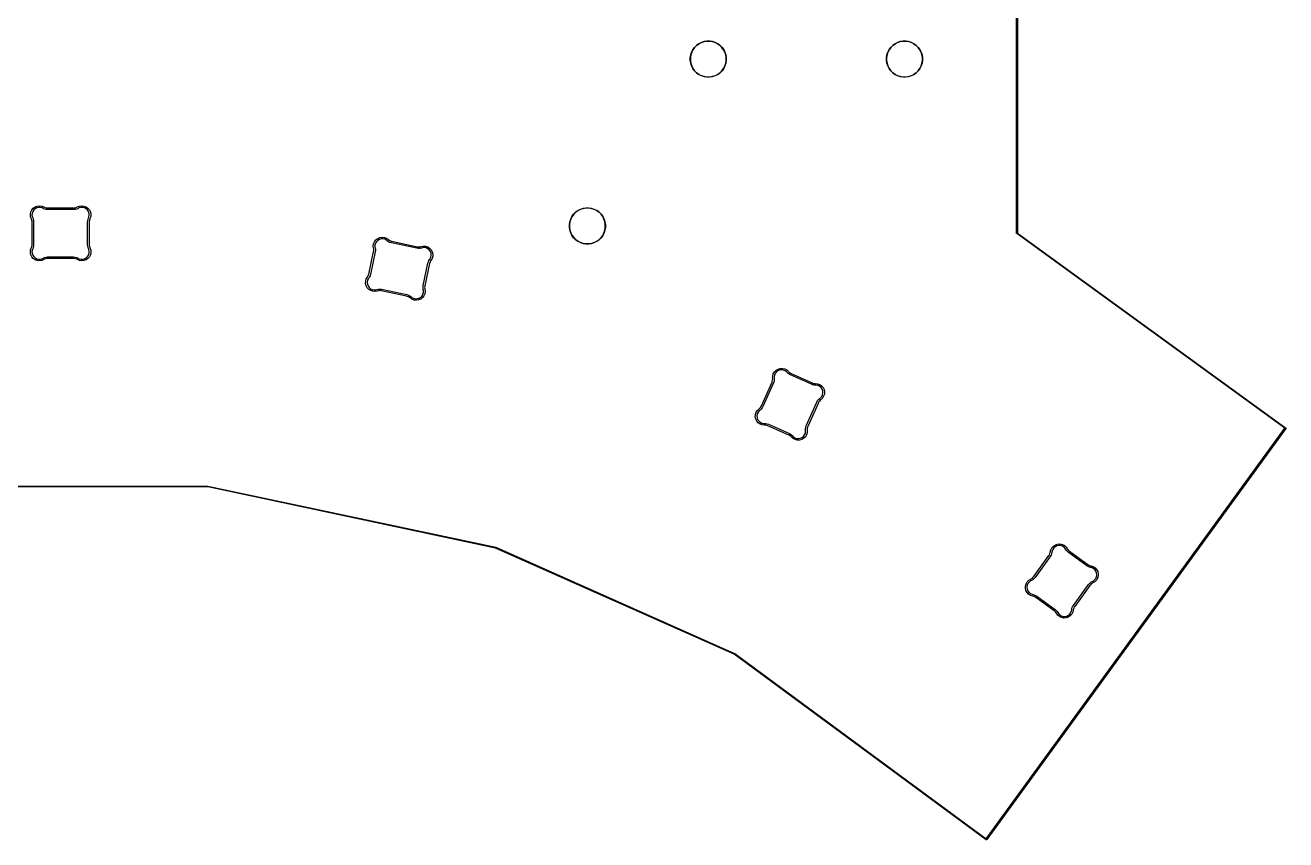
# Model space of a CAD drawing. Extents: x 42 to 191, y -120 to -23.
# Drawn here: x 114.2 to 191.3, y -119.8 to -69.9 of the extents above; entities that cross this region are included whole.
import ezdxf

# ---------------------------------------------------------------- set-up
doc = ezdxf.new("R2010")
doc.units = 0
doc.layers.add('BLACK', color=7, linetype='CONTINUOUS')

msp = doc.modelspace()

# ---------------------------------------------------------------- linework, layer by layer
at = {"layer": 'BLACK', "linetype": 'CONTINUOUS'}
for p, q in [((174.86, -82.665), (174.86, -35.175356)), ((174.91, -35.165), (174.91, -82.652262)), ((155.577135, -70.979113), (155.742043, -70.925531)), ((155.743587, -70.931962), (155.579666, -70.985224)), ((155.742043, -70.925531), (155.913303, -70.898406)), ((155.913822, -70.905), (155.743587, -70.931962)), ((155.913303, -70.898406), (156.086697, -70.898406)), ((156.086178, -70.905), (155.913822, -70.905)), ((156.256413, -70.931962), (156.086178, -70.905)), ((156.086697, -70.898406), (156.257957, -70.925531)), ((156.420334, -70.985224), (156.256413, -70.931962)), ((156.257957, -70.925531), (156.422865, -70.979113)), ((167.577135, -70.979113), (167.742043, -70.925531)), ((167.743587, -70.931962), (167.579666, -70.985224)), ((167.742043, -70.925531), (167.913303, -70.898406)), ((167.913822, -70.905), (167.743587, -70.931962)), ((167.913303, -70.898406), (168.086697, -70.898406)), ((168.086178, -70.905), (167.913822, -70.905)), ((168.256413, -70.931962), (168.086178, -70.905)), ((168.086697, -70.898406), (168.257957, -70.925531)), ((168.420334, -70.985224), (168.256413, -70.931962)), ((168.257957, -70.925531), (168.422865, -70.979113)), ((154.925531, -71.742043), (154.979113, -71.577135)), ((154.985224, -71.579666), (154.931962, -71.743587)), ((154.979113, -71.577135), (155.057833, -71.422639)), ((155.063472, -71.426095), (154.985224, -71.579666)), ((155.057833, -71.422639), (155.159751, -71.28236)), ((155.164781, -71.286655), (155.063472, -71.426095)), ((155.159751, -71.28236), (155.28236, -71.159751)), ((155.286655, -71.164781), (155.164781, -71.286655)), ((155.28236, -71.159751), (155.422639, -71.057833)), ((155.426095, -71.063472), (155.286655, -71.164781)), ((155.422639, -71.057833), (155.577135, -70.979113)), ((155.579666, -70.985224), (155.426095, -71.063472)), ((156.573905, -71.063472), (156.420334, -70.985224)), ((156.422865, -70.979113), (156.577361, -71.057833)), ((156.713345, -71.164781), (156.573905, -71.063472)), ((156.577361, -71.057833), (156.71764, -71.159751)), ((156.835219, -71.286655), (156.713345, -71.164781)), ((156.71764, -71.159751), (156.840249, -71.28236)), ((156.936528, -71.426095), (156.835219, -71.286655)), ((156.840249, -71.28236), (156.942167, -71.422639)), ((157.014776, -71.579666), (156.936528, -71.426095)), ((156.942167, -71.422639), (157.020887, -71.577135)), ((157.068038, -71.743587), (157.014776, -71.579666)), ((157.020887, -71.577135), (157.074469, -71.742043)), ((166.925531, -71.742043), (166.979113, -71.577135)), ((166.985224, -71.579666), (166.931962, -71.743587)), ((166.979113, -71.577135), (167.057833, -71.422639)), ((167.063472, -71.426095), (166.985224, -71.579666)), ((167.057833, -71.422639), (167.159751, -71.28236)), ((167.164781, -71.286655), (167.063472, -71.426095)), ((167.159751, -71.28236), (167.28236, -71.159751)), ((167.286655, -71.164781), (167.164781, -71.286655)), ((167.28236, -71.159751), (167.422639, -71.057833)), ((167.426095, -71.063472), (167.286655, -71.164781)), ((167.422639, -71.057833), (167.577135, -70.979113)), ((167.579666, -70.985224), (167.426095, -71.063472)), ((168.573905, -71.063472), (168.420334, -70.985224)), ((168.422865, -70.979113), (168.577361, -71.057833)), ((168.713345, -71.164781), (168.573905, -71.063472)), ((168.577361, -71.057833), (168.71764, -71.159751)), ((168.835219, -71.286655), (168.713345, -71.164781)), ((168.71764, -71.159751), (168.840249, -71.28236)), ((168.936528, -71.426095), (168.835219, -71.286655)), ((168.840249, -71.28236), (168.942167, -71.422639)), ((169.014776, -71.579666), (168.936528, -71.426095)), ((168.942167, -71.422639), (169.020887, -71.577135)), ((169.068038, -71.743587), (169.014776, -71.579666)), ((169.020887, -71.577135), (169.074469, -71.742043)), ((154.898406, -71.913303), (154.925531, -71.742043)), ((154.898406, -71.913822), (154.898406, -71.913303)), ((154.898406, -72.086697), (154.898406, -71.913822)), ((154.925531, -72.257957), (154.898406, -72.086697)), ((154.931962, -71.743587), (154.905, -71.913822)), ((154.905, -71.913822), (154.905, -72.086178)), ((154.905, -72.086178), (154.931962, -72.256413)), ((154.979113, -72.422865), (154.925531, -72.257957)), ((154.931962, -72.256413), (154.985224, -72.420334)), ((155.057833, -72.577361), (154.979113, -72.422865)), ((154.985224, -72.420334), (155.063472, -72.573905)), ((156.936528, -72.573905), (157.014776, -72.420334)), ((157.020887, -72.422865), (156.942167, -72.577361)), ((157.014776, -72.420334), (157.068038, -72.256413)), ((157.074469, -72.257957), (157.020887, -72.422865)), ((157.095, -71.913822), (157.068038, -71.743587)), ((157.068038, -72.256413), (157.095, -72.086178)), ((157.074469, -71.742043), (157.101594, -71.913303)), ((157.101594, -72.086697), (157.074469, -72.257957)), ((157.095, -72.086178), (157.095, -71.913822)), ((157.101594, -71.913303), (157.101594, -72.086697)), ((166.898406, -71.913303), (166.925531, -71.742043)), ((166.898406, -71.913822), (166.898406, -71.913303)), ((166.898406, -72.086697), (166.898406, -71.913822)), ((166.925531, -72.257957), (166.898406, -72.086697)), ((166.931962, -71.743587), (166.905, -71.913822)), ((166.905, -71.913822), (166.905, -72.086178)), ((166.905, -72.086178), (166.931962, -72.256413)), ((166.979113, -72.422865), (166.925531, -72.257957)), ((166.931962, -72.256413), (166.985224, -72.420334)), ((167.057833, -72.577361), (166.979113, -72.422865)), ((166.985224, -72.420334), (167.063472, -72.573905)), ((168.936528, -72.573905), (169.014776, -72.420334)), ((169.020887, -72.422865), (168.942167, -72.577361)), ((169.014776, -72.420334), (169.068038, -72.256413)), ((169.074469, -72.257957), (169.020887, -72.422865)), ((169.095, -71.913822), (169.068038, -71.743587)), ((169.068038, -72.256413), (169.095, -72.086178)), ((169.074469, -71.742043), (169.101594, -71.913303)), ((169.101594, -72.086697), (169.074469, -72.257957)), ((169.095, -72.086178), (169.095, -71.913822)), ((169.101594, -71.913303), (169.101594, -72.086697)), ((155.159751, -72.71764), (155.057833, -72.577361)), ((155.063472, -72.573905), (155.164781, -72.713345)), ((155.28236, -72.840249), (155.159751, -72.71764)), ((155.164781, -72.713345), (155.286655, -72.835219)), ((155.422639, -72.942167), (155.28236, -72.840249)), ((155.286655, -72.835219), (155.426095, -72.936528)), ((155.577135, -73.020887), (155.422639, -72.942167)), ((155.426095, -72.936528), (155.579666, -73.014776)), ((155.742043, -73.074469), (155.577135, -73.020887)), ((155.579666, -73.014776), (155.743587, -73.068038)), ((155.913303, -73.101594), (155.742043, -73.074469)), ((155.743587, -73.068038), (155.913822, -73.095)), ((156.086697, -73.101594), (155.913303, -73.101594)), ((155.913822, -73.095), (156.086178, -73.095)), ((156.086178, -73.095), (156.256413, -73.068038)), ((156.257957, -73.074469), (156.086697, -73.101594)), ((156.256413, -73.068038), (156.420334, -73.014776)), ((156.422865, -73.020887), (156.257957, -73.074469)), ((156.420334, -73.014776), (156.573905, -72.936528)), ((156.577361, -72.942167), (156.422865, -73.020887)), ((156.573905, -72.936528), (156.713345, -72.835219)), ((156.71764, -72.840249), (156.577361, -72.942167)), ((156.713345, -72.835219), (156.835219, -72.713345)), ((156.840249, -72.71764), (156.71764, -72.840249)), ((156.835219, -72.713345), (156.936528, -72.573905)), ((156.942167, -72.577361), (156.840249, -72.71764)), ((167.159751, -72.71764), (167.057833, -72.577361)), ((167.063472, -72.573905), (167.164781, -72.713345)), ((167.28236, -72.840249), (167.159751, -72.71764)), ((167.164781, -72.713345), (167.286655, -72.835219)), ((167.422639, -72.942167), (167.28236, -72.840249)), ((167.286655, -72.835219), (167.426095, -72.936528)), ((167.577135, -73.020887), (167.422639, -72.942167)), ((167.426095, -72.936528), (167.579666, -73.014776)), ((167.742043, -73.074469), (167.577135, -73.020887)), ((167.579666, -73.014776), (167.743587, -73.068038)), ((167.913303, -73.101594), (167.742043, -73.074469)), ((167.743587, -73.068038), (167.913822, -73.095)), ((168.086697, -73.101594), (167.913303, -73.101594)), ((167.913822, -73.095), (168.086178, -73.095)), ((168.086178, -73.095), (168.256413, -73.068038)), ((168.257957, -73.074469), (168.086697, -73.101594)), ((168.256413, -73.068038), (168.420334, -73.014776)), ((168.422865, -73.020887), (168.257957, -73.074469)), ((168.420334, -73.014776), (168.573905, -72.936528)), ((168.577361, -72.942167), (168.422865, -73.020887)), ((168.573905, -72.936528), (168.713345, -72.835219)), ((168.71764, -72.840249), (168.577361, -72.942167)), ((168.713345, -72.835219), (168.835219, -72.713345)), ((168.840249, -72.71764), (168.71764, -72.840249)), ((168.835219, -72.713345), (168.936528, -72.573905)), ((168.942167, -72.577361), (168.840249, -72.71764)), ((114.537049, -81.494882), (114.563227, -81.357581)), ((114.546329, -81.634348), (114.537049, -81.494882)), ((114.590466, -81.766971), (114.546329, -81.634348)), ((114.563227, -81.357581), (114.623172, -81.231314)), ((114.623172, -81.231314), (114.713011, -81.124235)), ((114.640476, -81.443456), (114.633452, -81.55851)), ((114.633452, -81.55851), (114.655657, -81.671619)), ((114.676278, -81.333888), (114.640476, -81.443456)), ((114.655657, -81.671619), (114.680567, -81.723592)), ((114.738544, -81.236885), (114.676278, -81.333888)), ((114.680567, -81.723592), (114.680567, -81.723593)), ((114.680567, -81.723593), (114.680567, -81.723596)), ((114.680567, -81.723596), (114.710585, -81.800089)), ((114.713011, -81.124235), (114.826941, -81.043262)), ((114.823253, -81.15871), (114.738544, -81.236885)), ((114.924932, -81.104414), (114.823253, -81.15871)), ((114.826941, -81.043262), (114.957605, -80.993624)), ((115.037016, -81.077504), (114.924932, -81.104414)), ((114.957605, -80.993624), (115.096562, -80.978528)), ((115.152263, -81.079718), (115.037016, -81.077504)), ((115.096562, -80.978528), (115.234836, -80.998949)), ((115.26323, -81.110912), (115.152263, -81.079718)), ((115.234836, -80.998949), (115.363298, -81.053483)), ((115.313041, -81.139905), (115.26323, -81.110912)), ((115.313061, -81.139871), (115.313041, -81.139905)), ((115.313055, -81.139895), (115.313067, -81.139874)), ((115.400635, -81.18119), (115.313055, -81.139895)), ((115.313065, -81.139871), (115.313061, -81.139871)), ((115.313067, -81.139874), (115.313065, -81.139871)), ((115.363298, -81.053483), (115.363511, -81.05353)), ((115.363511, -81.05353), (115.363499, -81.053551)), ((115.363499, -81.053551), (115.363504, -81.053554)), ((115.363504, -81.053554), (115.363517, -81.053533)), ((115.363517, -81.053533), (115.363569, -81.053592)), ((115.363569, -81.053592), (115.397849, -81.073579)), ((115.397849, -81.073579), (115.472486, -81.101032)), ((115.4941, -81.206487), (115.400635, -81.18119)), ((115.472486, -81.101032), (115.55078, -81.11497)), ((115.590544, -81.215), (115.4941, -81.206487)), ((115.55078, -81.11497), (115.590543, -81.115001)), ((115.590543, -81.115001), (115.590544, -81.115001)), ((115.590544, -81.115001), (115.590548, -81.115001)), ((115.590548, -81.215001), (115.590544, -81.215)), ((115.590548, -81.115001), (117.179452, -81.115001)), ((115.590553, -81.215001), (115.590548, -81.215001)), ((117.179452, -81.215001), (115.590553, -81.215001)), ((117.179452, -81.115001), (117.179577, -81.115025)), ((117.179455, -81.215), (117.179452, -81.215001)), ((117.179457, -81.215001), (117.179455, -81.215)), ((117.275907, -81.206493), (117.179457, -81.215026)), ((117.179457, -81.215026), (117.179457, -81.215001)), ((117.179577, -81.115025), (117.21921, -81.114987)), ((117.21921, -81.114987), (117.297501, -81.101034)), ((117.369367, -81.181179), (117.275907, -81.206493)), ((117.297501, -81.101034), (117.372133, -81.073568)), ((117.456923, -81.139876), (117.369367, -81.181179)), ((117.372133, -81.073568), (117.40648, -81.053533)), ((117.40648, -81.053534), (117.406495, -81.05353)), ((117.40648, -81.053533), (117.40648, -81.053534)), ((117.406495, -81.05353), (117.535153, -80.998913)), ((117.456939, -81.139873), (117.456923, -81.139876)), ((117.506754, -81.110876), (117.456939, -81.139873)), ((117.617731, -81.079679), (117.506754, -81.110876)), ((117.535153, -80.998913), (117.673437, -80.97849)), ((117.732988, -81.077465), (117.617731, -81.079679)), ((117.673437, -80.97849), (117.812403, -80.993587)), ((117.845081, -81.104377), (117.732988, -81.077465)), ((117.812403, -80.993587), (117.943076, -81.043228)), ((117.946769, -81.158678), (117.845081, -81.104377)), ((117.943076, -81.043228), (118.057014, -81.124207)), ((118.031485, -81.236859), (117.946769, -81.158678)), ((118.093757, -81.333871), (118.031485, -81.236859)), ((118.057014, -81.124207), (118.14686, -81.231292)), ((118.059411, -81.800097), (118.089407, -81.723596)), ((118.089407, -81.723596), (118.089427, -81.723606)), ((118.089427, -81.723606), (118.089431, -81.7236)), ((118.089431, -81.7236), (118.089433, -81.723592)), ((118.089433, -81.723592), (118.089438, -81.723594)), ((118.089438, -81.723594), (118.089509, -81.723519)), ((118.089509, -81.723519), (118.11438, -81.671631)), ((118.129562, -81.443448), (118.093757, -81.333871)), ((118.11438, -81.671631), (118.136587, -81.558512)), ((118.136587, -81.558512), (118.129562, -81.443448)), ((118.14686, -81.231292), (118.206809, -81.357569)), ((118.223709, -81.634355), (118.179569, -81.766987)), ((118.206809, -81.357569), (118.232989, -81.494879)), ((118.232989, -81.494879), (118.223709, -81.634355)), ((147.584113, -81.792135), (147.662833, -81.637639)), ((147.668472, -81.641095), (147.590224, -81.794666)), ((147.662833, -81.637639), (147.764751, -81.49736)), ((147.769781, -81.501655), (147.668472, -81.641095)), ((147.764751, -81.49736), (147.88736, -81.374751)), ((147.891655, -81.379781), (147.769781, -81.501655)), ((147.88736, -81.374751), (148.027639, -81.272833)), ((148.031095, -81.278472), (147.891655, -81.379781)), ((148.027639, -81.272833), (148.182135, -81.194113)), ((148.184666, -81.200224), (148.031095, -81.278472)), ((148.182135, -81.194113), (148.347043, -81.140531)), ((148.348587, -81.146962), (148.184666, -81.200224)), ((148.347043, -81.140531), (148.518303, -81.113406)), ((148.518822, -81.12), (148.348587, -81.146962)), ((148.518303, -81.113406), (148.691697, -81.113406)), ((148.691178, -81.12), (148.518822, -81.12)), ((148.861413, -81.146962), (148.691178, -81.12)), ((148.691697, -81.113406), (148.862957, -81.140531)), ((149.025334, -81.200224), (148.861413, -81.146962)), ((148.862957, -81.140531), (149.027865, -81.194113)), ((149.178905, -81.278472), (149.025334, -81.200224)), ((149.027865, -81.194113), (149.182361, -81.272833)), ((149.318345, -81.379781), (149.178905, -81.278472)), ((149.182361, -81.272833), (149.32264, -81.374751)), ((149.440219, -81.501655), (149.318345, -81.379781)), ((149.32264, -81.374751), (149.445249, -81.49736)), ((149.541528, -81.641095), (149.440219, -81.501655)), ((149.445249, -81.49736), (149.547167, -81.637639)), ((149.619776, -81.794666), (149.541528, -81.641095)), ((149.547167, -81.637639), (149.625887, -81.792135)), ((114.590466, -81.766972), (114.590465, -81.766971)), ((114.590465, -81.766971), (114.590466, -81.766971)), ((114.605092, -81.797347), (114.590466, -81.766972)), ((114.624965, -81.861778), (114.605092, -81.797347)), ((114.635016, -81.92845), (114.624965, -81.861778)), ((114.635001, -81.962159), (114.635017, -81.962073)), ((114.635001, -83.36784), (114.635001, -81.962159)), ((114.635017, -81.962073), (114.635016, -81.92845)), ((114.710585, -81.800089), (114.728872, -81.880207)), ((114.728872, -81.880207), (114.735018, -81.962155)), ((114.735001, -81.962155), (114.735, -81.962156)), ((114.735, -81.962156), (114.735001, -81.962159)), ((114.735018, -81.962155), (114.735001, -81.962155)), ((114.735001, -81.962159), (114.735001, -83.367843)), ((118.034999, -81.962154), (118.04114, -81.880212)), ((118.034999, -81.962155), (118.034999, -81.962154)), ((118.034999, -81.962159), (118.034999, -81.962155)), ((118.034999, -83.367843), (118.034999, -81.962159)), ((118.04114, -81.880212), (118.059411, -81.800097)), ((118.145044, -81.861768), (118.134999, -81.928447)), ((118.134999, -81.928447), (118.134999, -81.962159)), ((118.134999, -81.962159), (118.134999, -83.367843)), ((118.164903, -81.797328), (118.145044, -81.861768)), ((118.179486, -81.76702), (118.164903, -81.797328)), ((118.179535, -81.76697), (118.179486, -81.76702)), ((118.179569, -81.766987), (118.179535, -81.76697)), ((147.503406, -82.128303), (147.530531, -81.957043)), ((147.503406, -82.128822), (147.503406, -82.128303)), ((147.503406, -82.301697), (147.503406, -82.128822)), ((147.530531, -82.472957), (147.503406, -82.301697)), ((147.536962, -81.958587), (147.51, -82.128822)), ((147.51, -82.128822), (147.51, -82.301178)), ((147.51, -82.301178), (147.536962, -82.471413)), ((147.530531, -81.957043), (147.584113, -81.792135)), ((147.584113, -82.637865), (147.530531, -82.472957)), ((147.590224, -81.794666), (147.536962, -81.958587)), ((147.536962, -82.471413), (147.590224, -82.635334)), ((149.673038, -81.958587), (149.619776, -81.794666)), ((149.619776, -82.635334), (149.673038, -82.471413)), ((149.625887, -81.792135), (149.679469, -81.957043)), ((149.679469, -82.472957), (149.625887, -82.637865)), ((149.7, -82.128822), (149.673038, -81.958587)), ((149.673038, -82.471413), (149.7, -82.301178)), ((149.679469, -81.957043), (149.706594, -82.128303)), ((149.706594, -82.301697), (149.679469, -82.472957)), ((149.7, -82.301178), (149.7, -82.128822)), ((149.706594, -82.128303), (149.706594, -82.301697)), ((135.530266, -83.305483), (135.584419, -83.176613)), ((135.584419, -83.176613), (135.66931, -83.065557)), ((135.699928, -83.176934), (135.642125, -83.276675)), ((135.66931, -83.065557), (135.779455, -82.979486)), ((135.781008, -83.094985), (135.699928, -83.176934)), ((135.779455, -82.979486), (135.90774, -82.923962)), ((135.880127, -83.036122), (135.781008, -83.094985)), ((135.990884, -83.004147), (135.880127, -83.036122)), ((135.90774, -82.923962), (136.045879, -82.90257)), ((136.106124, -83.001125), (135.990884, -83.004147)), ((136.045879, -82.90257), (136.18495, -82.916692)), ((136.218405, -83.02725), (136.106124, -83.001125)), ((136.18495, -82.916692), (136.315969, -82.965415)), ((136.320473, -83.080837), (136.218405, -83.02725)), ((136.315969, -82.965415), (136.430474, -83.045593)), ((136.363056, -83.11945), (136.320473, -83.080837)), ((136.363138, -83.119593), (136.363056, -83.11945)), ((136.363164, -83.119604), (136.363138, -83.119593)), ((136.440214, -83.178197), (136.363164, -83.119604)), ((136.430474, -83.045593), (136.430444, -83.045626)), ((136.430444, -83.045626), (136.459876, -83.072361)), ((136.52637, -83.222381), (136.440214, -83.178197)), ((136.459876, -83.072361), (136.527167, -83.114738)), ((136.618938, -83.250773), (136.52637, -83.222381)), ((136.527167, -83.114738), (136.600847, -83.144657)), ((136.600847, -83.144657), (136.639732, -83.152959)), ((136.618939, -83.250773), (136.618938, -83.250772)), ((136.618938, -83.250772), (136.618938, -83.250773)), ((138.17312, -83.581123), (136.618939, -83.250773)), ((136.639732, -83.152959), (138.193913, -83.48331)), ((147.662833, -82.792361), (147.584113, -82.637865)), ((147.590224, -82.635334), (147.668472, -82.788905)), ((147.764751, -82.93264), (147.662833, -82.792361)), ((147.668472, -82.788905), (147.769781, -82.928345)), ((147.88736, -83.055249), (147.764751, -82.93264)), ((147.769781, -82.928345), (147.891655, -83.050219)), ((148.027639, -83.157167), (147.88736, -83.055249)), ((147.891655, -83.050219), (148.031095, -83.151528)), ((148.182135, -83.235887), (148.027639, -83.157167)), ((148.031095, -83.151528), (148.184666, -83.229776)), ((148.347043, -83.289469), (148.182135, -83.235887)), ((148.184666, -83.229776), (148.348587, -83.283038)), ((148.861413, -83.283038), (149.025334, -83.229776)), ((149.027865, -83.235887), (148.862957, -83.289469)), ((149.025334, -83.229776), (149.178905, -83.151528)), ((149.182361, -83.157167), (149.027865, -83.235887)), ((149.178905, -83.151528), (149.318345, -83.050219)), ((149.32264, -83.055249), (149.182361, -83.157167)), ((149.318345, -83.050219), (149.440219, -82.928345)), ((149.445249, -82.93264), (149.32264, -83.055249)), ((149.440219, -82.928345), (149.541528, -82.788905)), ((149.547167, -82.792361), (149.445249, -82.93264)), ((149.541528, -82.788905), (149.619776, -82.635334)), ((149.625887, -82.637865), (149.547167, -82.792361)), ((174.861903, -82.674567), (174.86, -82.665)), ((174.863361, -82.676025), (174.861903, -82.674567)), ((174.863684, -82.678063), (174.863361, -82.676025)), ((174.870305, -82.685225), (174.863684, -82.678063)), ((191.264857, -94.596566), (174.870305, -82.685225)), ((174.91, -82.652262), (191.314473, -94.57081)), ((114.53701, -83.835122), (114.546289, -83.695646)), ((114.56319, -83.972433), (114.53701, -83.835122)), ((114.546289, -83.695646), (114.590428, -83.563014)), ((114.623139, -84.098709), (114.56319, -83.972433)), ((114.590428, -83.563014), (114.590465, -83.563032)), ((114.59045, -83.563022), (114.605075, -83.532648)), ((114.590466, -83.56303), (114.59045, -83.563022)), ((114.590465, -83.563031), (114.590466, -83.56303)), ((114.590465, -83.563032), (114.590465, -83.563031)), ((114.605075, -83.532648), (114.624948, -83.468221)), ((114.624948, -83.468221), (114.634999, -83.401551)), ((114.655618, -83.65837), (114.633411, -83.771489)), ((114.633411, -83.771489), (114.640437, -83.886553)), ((114.634999, -83.401551), (114.635001, -83.36784)), ((114.640437, -83.886553), (114.676242, -83.99613)), ((114.680474, -83.606507), (114.655618, -83.65837)), ((114.676242, -83.99613), (114.738514, -84.093143)), ((114.680566, -83.606412), (114.680474, -83.606507)), ((114.680567, -83.60641), (114.680549, -83.606401)), ((114.680549, -83.606401), (114.680549, -83.606404)), ((114.680549, -83.606404), (114.680566, -83.606412)), ((114.680577, -83.60633), (114.680567, -83.60641)), ((114.710568, -83.529908), (114.680577, -83.60633)), ((114.728855, -83.449794), (114.710568, -83.529908)), ((114.735001, -83.367848), (114.728855, -83.449794)), ((114.735001, -83.367843), (114.735, -83.367846)), ((114.735, -83.367846), (114.735001, -83.367848)), ((118.031454, -84.093115), (118.09372, -83.996112)), ((118.035039, -83.368048), (118.034999, -83.367843)), ((118.041154, -83.449784), (118.035039, -83.368048)), ((118.059425, -83.529902), (118.041154, -83.449784)), ((118.08943, -83.606404), (118.059425, -83.529902)), ((118.089432, -83.606406), (118.08943, -83.606404)), ((118.089433, -83.60641), (118.089432, -83.606406)), ((118.114343, -83.658383), (118.089433, -83.60641)), ((118.09372, -83.996112), (118.129522, -83.886545)), ((118.136548, -83.771492), (118.114343, -83.658383)), ((118.129522, -83.886545), (118.136548, -83.771492)), ((118.134999, -83.367843), (118.134998, -83.367846)), ((118.134998, -83.367846), (118.134999, -83.367849)), ((118.134999, -83.367849), (118.135024, -83.367849)), ((118.135024, -83.367849), (118.135019, -83.40156)), ((118.135019, -83.40156), (118.145057, -83.468231)), ((118.145057, -83.468231), (118.164918, -83.532662)), ((118.206771, -83.97242), (118.146827, -84.098687)), ((118.164918, -83.532662), (118.179538, -83.563038)), ((118.179538, -83.563038), (118.179538, -83.563043)), ((118.179538, -83.563043), (118.223671, -83.695654)), ((118.23295, -83.83512), (118.206771, -83.97242)), ((118.223671, -83.695654), (118.23295, -83.83512)), ((135.236673, -85.157901), (135.52893, -83.782937)), ((135.626745, -83.803725), (135.334487, -85.178691)), ((135.510348, -83.443842), (135.530266, -83.305483)), ((135.525951, -83.582753), (135.510348, -83.443842)), ((135.533941, -83.615505), (135.52595, -83.582753)), ((135.52595, -83.582753), (135.525951, -83.582753)), ((135.52893, -83.782936), (135.528931, -83.782934)), ((135.52893, -83.782937), (135.52893, -83.782936)), ((135.528931, -83.782934), (135.528952, -83.782883)), ((135.528952, -83.782883), (135.53595, -83.749963)), ((135.539983, -83.682659), (135.533941, -83.615505)), ((135.53595, -83.749963), (135.539983, -83.682659)), ((135.611332, -83.387766), (135.609539, -83.503032)), ((135.609539, -83.503032), (135.623102, -83.559054)), ((135.642125, -83.276675), (135.611332, -83.387766)), ((135.623102, -83.559054), (135.623101, -83.559054)), ((135.623101, -83.559054), (135.636559, -83.640122)), ((135.626746, -83.803724), (135.626744, -83.803725)), ((135.626744, -83.803725), (135.626745, -83.803725)), ((135.626757, -83.803726), (135.626746, -83.803724)), ((135.637787, -83.722291), (135.626757, -83.803726)), ((135.636559, -83.640122), (135.637787, -83.722291)), ((138.173121, -83.581124), (138.17312, -83.581123)), ((138.173122, -83.581124), (138.173121, -83.581123)), ((138.173121, -83.581123), (138.173121, -83.581124)), ((138.173262, -83.581125), (138.173122, -83.581124)), ((138.269235, -83.592829), (138.173262, -83.581125)), ((138.193913, -83.48331), (138.193915, -83.48331)), ((138.193915, -83.48331), (138.193918, -83.483295)), ((138.193918, -83.483295), (138.232817, -83.491529)), ((138.232817, -83.491529), (138.312296, -83.49417)), ((138.365911, -83.587514), (138.269235, -83.592829)), ((138.312296, -83.49417), (138.391006, -83.482834)), ((138.460157, -83.56533), (138.365911, -83.587514)), ((138.391006, -83.482834), (138.428768, -83.470385)), ((138.428768, -83.470385), (138.428788, -83.470384)), ((138.428788, -83.470384), (138.565983, -83.44371)), ((138.460158, -83.56533), (138.460157, -83.56533)), ((138.460159, -83.56533), (138.460158, -83.565331)), ((138.460158, -83.565331), (138.460158, -83.56533)), ((138.460166, -83.56533), (138.460159, -83.56533)), ((138.460167, -83.565331), (138.460166, -83.56533)), ((138.514924, -83.547323), (138.460167, -83.565331)), ((138.629968, -83.539879), (138.514924, -83.547323)), ((138.565983, -83.44371), (138.705498, -83.452483)), ((138.743174, -83.561677), (138.629968, -83.539879)), ((138.705498, -83.452483), (138.838295, -83.496143)), ((138.847229, -83.611307), (138.743174, -83.561677)), ((138.838295, -83.496143), (138.955798, -83.571869)), ((138.935412, -83.685566), (138.847229, -83.611307)), ((139.002027, -83.779657), (138.935412, -83.685566)), ((138.955798, -83.571869), (139.050417, -83.67477)), ((139.042772, -83.887501), (139.002027, -83.779657)), ((139.037965, -84.116151), (139.055015, -84.002134)), ((139.055015, -84.002134), (139.042772, -83.887501)), ((139.050417, -83.67477), (139.116039, -83.798201)), ((139.116039, -83.798201), (139.148428, -83.934187)), ((139.148428, -83.934187), (139.145489, -84.073947)), ((148.518303, -83.316594), (148.347043, -83.289469)), ((148.348587, -83.283038), (148.518822, -83.31)), ((148.691697, -83.316594), (148.518303, -83.316594)), ((148.518822, -83.31), (148.691178, -83.31)), ((148.691178, -83.31), (148.861413, -83.283038)), ((148.862957, -83.289469), (148.691697, -83.316594)), ((114.712984, -84.205795), (114.623139, -84.098709)), ((114.826923, -84.286774), (114.712984, -84.205795)), ((114.738514, -84.093143), (114.82323, -84.171324)), ((114.82323, -84.171324), (114.924918, -84.225624)), ((114.957596, -84.336415), (114.826923, -84.286774)), ((114.924918, -84.225624), (115.037011, -84.252537)), ((115.096562, -84.351512), (114.957596, -84.336415)), ((115.037011, -84.252537), (115.152269, -84.250323)), ((115.234847, -84.331089), (115.096562, -84.351512)), ((115.152269, -84.250323), (115.263246, -84.219126)), ((115.363503, -84.276472), (115.234847, -84.331089)), ((115.263246, -84.219126), (115.31306, -84.19013)), ((115.31306, -84.19013), (115.313061, -84.19013)), ((115.313061, -84.19013), (115.313065, -84.190129)), ((115.313065, -84.190129), (115.313067, -84.190127)), ((115.313067, -84.190127), (115.400643, -84.148833)), ((115.363511, -84.276471), (115.363503, -84.276472)), ((115.363517, -84.276467), (115.363511, -84.276471)), ((115.39786, -84.256444), (115.363517, -84.276466)), ((115.363517, -84.276466), (115.363517, -84.276467)), ((115.472492, -84.228993), (115.39786, -84.256444)), ((115.400643, -84.148833), (115.494103, -84.123538)), ((115.550782, -84.215055), (115.472492, -84.228993)), ((115.494103, -84.123538), (115.590326, -84.115043)), ((115.590542, -84.215024), (115.550782, -84.215055)), ((115.590326, -84.115043), (115.590547, -84.115)), ((115.590543, -84.214999), (115.590542, -84.215)), ((115.590542, -84.215), (115.590542, -84.215024)), ((115.590547, -84.215), (115.590543, -84.214999)), ((115.590547, -84.115), (117.179452, -84.115)), ((117.179452, -84.215), (115.590547, -84.215)), ((117.179452, -84.115), (117.179464, -84.115002)), ((117.179453, -84.214999), (117.179452, -84.215)), ((117.179458, -84.215001), (117.179453, -84.214999)), ((117.21922, -84.215032), (117.179458, -84.215001)), ((117.179464, -84.115002), (117.275901, -84.123515)), ((117.297514, -84.22897), (117.21922, -84.215032)), ((117.275901, -84.123515), (117.369365, -84.148812)), ((117.372151, -84.256423), (117.297514, -84.22897)), ((117.369365, -84.148812), (117.456945, -84.190107)), ((117.406432, -84.276411), (117.372151, -84.256423)), ((117.406483, -84.276469), (117.406432, -84.276411)), ((117.406494, -84.276448), (117.406483, -84.276469)), ((117.406489, -84.276472), (117.406501, -84.276452)), ((117.406713, -84.27652), (117.406489, -84.276472)), ((117.406501, -84.276452), (117.406494, -84.276448)), ((117.535165, -84.33105), (117.406713, -84.27652)), ((117.456945, -84.190107), (117.456933, -84.190128)), ((117.456933, -84.190128), (117.456934, -84.19013)), ((117.456934, -84.19013), (117.456939, -84.190131)), ((117.456939, -84.190131), (117.456961, -84.190094)), ((117.456961, -84.190094), (117.506771, -84.219087)), ((117.506771, -84.219087), (117.617738, -84.250282)), ((117.673439, -84.351471), (117.535165, -84.33105)), ((117.617738, -84.250282), (117.732984, -84.252495)), ((117.812395, -84.336375), (117.673439, -84.351471)), ((117.732984, -84.252495), (117.845067, -84.225585)), ((117.943058, -84.286737), (117.812395, -84.336375)), ((117.845067, -84.225585), (117.946746, -84.171289)), ((118.056988, -84.205765), (117.943058, -84.286737)), ((117.946746, -84.171289), (118.031454, -84.093115)), ((118.146827, -84.098687), (118.056988, -84.205765)), ((138.562373, -85.8648), (138.854631, -84.489833)), ((138.952443, -84.510628), (138.660187, -85.885592)), ((138.854631, -84.489832), (138.854631, -84.489829)), ((138.854631, -84.489829), (138.854632, -84.489829)), ((138.854631, -84.489833), (138.854631, -84.489832)), ((138.854632, -84.489829), (138.877674, -84.410954)), ((138.877674, -84.410954), (138.912202, -84.336389)), ((138.912202, -84.336389), (138.957446, -84.267794)), ((138.952445, -84.510627), (138.952443, -84.510628)), ((138.952446, -84.510627), (138.952445, -84.510627)), ((138.959455, -84.477648), (138.952446, -84.510627)), ((138.957446, -84.267794), (138.957466, -84.26781)), ((138.957466, -84.26781), (138.957473, -84.267804)), ((138.957473, -84.267804), (138.957476, -84.267798)), ((138.957476, -84.267798), (138.957479, -84.2678)), ((138.957479, -84.2678), (138.957706, -84.267645)), ((138.957706, -84.267645), (138.992723, -84.222188)), ((138.983142, -84.414514), (138.959455, -84.477648)), ((139.015964, -84.355611), (138.983142, -84.414514)), ((138.992723, -84.222188), (139.037965, -84.116151)), ((139.036523, -84.329005), (139.015964, -84.355611)), ((139.03659, -84.32896), (139.036523, -84.329005)), ((139.036662, -84.329016), (139.03659, -84.32896)), ((139.107415, -84.208452), (139.036662, -84.329016)), ((139.145489, -84.073947), (139.107415, -84.208452)), ((135.043809, -85.594648), (135.08188, -85.460172)), ((135.08188, -85.460172), (135.15232, -85.340146)), ((135.151333, -85.552462), (135.134284, -85.666449)), ((135.196566, -85.446453), (135.151333, -85.552462)), ((135.15232, -85.340146), (135.152528, -85.339565)), ((135.152517, -85.339555), (135.173138, -85.312886)), ((135.152529, -85.339564), (135.152517, -85.339555)), ((135.152528, -85.339565), (135.152529, -85.339564)), ((135.173138, -85.312886), (135.205971, -85.253997)), ((135.231734, -85.4008), (135.196566, -85.446453)), ((135.205971, -85.253997), (135.229663, -85.190873)), ((135.229663, -85.190873), (135.236673, -85.157901)), ((135.231663, -85.400668), (135.231642, -85.400729)), ((135.231642, -85.400729), (135.231734, -85.4008)), ((135.276896, -85.332137), (135.231663, -85.400668)), ((135.311438, -85.257574), (135.276896, -85.332137)), ((135.334487, -85.178697), (135.311438, -85.257574)), ((135.334487, -85.178691), (135.334488, -85.178697)), ((135.334488, -85.178697), (135.334487, -85.178697)), ((135.040866, -85.734377), (135.043809, -85.594648)), ((135.073241, -85.870336), (135.040866, -85.734377)), ((135.138842, -85.993744), (135.073241, -85.870336)), ((135.134284, -85.666449), (135.146518, -85.781053)), ((135.233433, -86.09663), (135.138842, -85.993744)), ((135.146518, -85.781053), (135.187247, -85.888873)), ((135.187247, -85.888873), (135.253839, -85.982944)), ((135.350904, -86.17235), (135.233433, -86.09663)), ((135.253839, -85.982944), (135.341994, -86.05719)), ((135.341994, -86.05719), (135.446018, -86.106818)), ((135.483669, -86.216012), (135.350904, -86.17235)), ((135.446018, -86.106818), (135.559192, -86.12862)), ((135.623153, -86.224797), (135.483669, -86.216012)), ((135.559192, -86.12862), (135.674208, -86.12119)), ((135.760342, -86.198139), (135.623153, -86.224797)), ((135.674208, -86.12119), (135.728954, -86.103193)), ((135.728954, -86.103193), (135.728956, -86.103193)), ((135.728956, -86.103193), (135.823205, -86.081011)), ((135.760346, -86.198139), (135.760342, -86.198139)), ((135.798108, -86.185691), (135.760346, -86.198139)), ((135.876818, -86.174356), (135.798108, -86.185691)), ((135.823205, -86.081011), (135.919882, -86.075699)), ((135.956296, -86.177), (135.876818, -86.174356)), ((135.919882, -86.075699), (136.015782, -86.087397)), ((135.995195, -86.185236), (135.956296, -86.177)), ((135.9952, -86.185214), (135.995195, -86.185236)), ((135.995202, -86.185213), (135.9952, -86.185214)), ((135.995203, -86.185214), (135.995202, -86.185213)), ((137.549387, -86.515566), (135.995203, -86.185214)), ((136.015782, -86.087397), (136.015995, -86.0874)), ((136.015995, -86.0874), (136.015997, -86.0874)), ((136.015997, -86.0874), (136.015998, -86.0874)), ((136.015998, -86.0874), (136.015999, -86.087401)), ((136.015999, -86.087401), (137.570175, -86.417751)), ((138.54698, -86.391842), (138.577776, -86.280754)), ((138.551353, -85.94623), (138.56237, -85.864978)), ((138.552569, -86.028398), (138.551353, -85.94623)), ((138.566015, -86.109467), (138.552569, -86.028398)), ((138.56237, -85.864978), (138.562373, -85.8648)), ((138.566016, -86.109468), (138.566015, -86.109467)), ((138.579575, -86.165491), (138.566015, -86.10947)), ((138.566015, -86.10947), (138.566016, -86.10947)), ((138.566016, -86.10947), (138.566016, -86.109468)), ((138.577776, -86.280754), (138.579575, -86.165491)), ((138.653193, -85.918575), (138.649151, -85.985876)), ((138.649151, -85.985876), (138.655183, -86.053028)), ((138.660207, -85.885602), (138.653193, -85.918575)), ((138.655183, -86.053028), (138.663169, -86.085779)), ((138.678763, -86.224685), (138.658839, -86.36304)), ((138.660187, -85.885592), (138.660185, -85.885594)), ((138.660185, -85.885594), (138.660186, -85.885597)), ((138.660186, -85.885597), (138.660207, -85.885602)), ((138.663169, -86.085779), (138.663168, -86.085782)), ((138.663168, -86.085782), (138.678763, -86.224685)), ((137.588273, -86.523867), (137.549387, -86.515566)), ((137.570175, -86.417751), (137.570181, -86.417751)), ((137.570181, -86.417751), (137.662749, -86.446142)), ((137.661955, -86.553786), (137.588273, -86.523867)), ((137.72925, -86.596161), (137.661955, -86.553786)), ((137.662749, -86.446142), (137.748905, -86.490323)), ((137.758672, -86.622883), (137.72925, -86.596161)), ((137.748905, -86.490323), (137.82598, -86.548927)), ((137.758643, -86.622938), (137.75868, -86.622897)), ((137.87315, -86.703107), (137.758643, -86.622938)), ((137.75868, -86.622897), (137.758672, -86.622883)), ((137.82598, -86.548927), (137.825977, -86.54893)), ((137.825977, -86.54893), (137.826064, -86.549082)), ((137.826064, -86.549082), (137.868641, -86.587687)), ((137.868641, -86.587687), (137.97071, -86.641267)), ((138.004168, -86.751824), (137.87315, -86.703107)), ((137.97071, -86.641267), (138.082989, -86.667388)), ((138.143235, -86.765941), (138.004168, -86.751824)), ((138.082989, -86.667388), (138.198226, -86.664363)), ((138.281369, -86.744546), (138.143235, -86.765941)), ((138.198226, -86.664363), (138.30898, -86.632387)), ((138.40965, -86.689023), (138.281369, -86.744546)), ((138.30898, -86.632387), (138.408097, -86.573525)), ((138.408097, -86.573525), (138.489176, -86.491579)), ((138.519793, -86.602956), (138.40965, -86.689023)), ((138.489176, -86.491579), (138.54698, -86.391842)), ((138.604684, -86.491904), (138.519793, -86.602956)), ((138.658839, -86.36304), (138.604684, -86.491904)), ((160.144883, -91.045709), (160.265198, -90.974565)), ((160.265198, -90.974565), (160.399562, -90.936049)), ((160.399562, -90.936049), (160.539295, -90.932649)), ((160.539295, -90.932649), (160.675373, -90.964583)), ((160.675373, -90.964583), (160.799006, -91.029791)), ((159.89985, -91.772465), (159.915992, -91.736127)), ((159.915992, -91.736127), (159.935099, -91.658934)), ((159.935099, -91.658934), (159.940375, -91.579587)), ((159.940375, -91.579587), (159.93605, -91.540061)), ((159.93605, -91.540061), (159.936051, -91.540061)), ((159.936051, -91.540061), (159.936052, -91.540055)), ((159.936052, -91.540055), (159.938489, -91.400314)), ((159.938489, -91.400314), (159.976077, -91.265688)), ((159.976077, -91.265688), (160.046389, -91.144886)), ((160.022649, -91.721566), (159.991251, -91.813)), ((160.037551, -91.625898), (160.022649, -91.721566)), ((160.04586, -91.357733), (160.029222, -91.471794)), ((160.029222, -91.471794), (160.035448, -91.529092)), ((160.035448, -91.529092), (160.035447, -91.529095)), ((160.035447, -91.529095), (160.035449, -91.529099)), ((160.035449, -91.529099), (160.035448, -91.529099)), ((160.035448, -91.529099), (160.037551, -91.625898)), ((160.090715, -91.251549), (160.04586, -91.357733)), ((160.046389, -91.144886), (160.144883, -91.045709)), ((160.160889, -91.160102), (160.090715, -91.251549)), ((160.25185, -91.089299), (160.160889, -91.160102)), ((160.357722, -91.043712), (160.25185, -91.089299)), ((160.471666, -91.026287), (160.357722, -91.043712)), ((160.586323, -91.038149), (160.471666, -91.026287)), ((160.694287, -91.078532), (160.586323, -91.038149)), ((160.788584, -91.144827), (160.694287, -91.078532)), ((160.82593, -91.188724), (160.788584, -91.144827)), ((160.799006, -91.029791), (160.902052, -91.123917)), ((160.82596, -91.188699), (160.82593, -91.188724)), ((160.825961, -91.188701), (160.82596, -91.188699)), ((160.82599, -91.188717), (160.825961, -91.1887)), ((160.825961, -91.1887), (160.825961, -91.188701)), ((160.883644, -91.247229), (160.82599, -91.188717)), ((160.949398, -91.296518), (160.883644, -91.247229)), ((160.902052, -91.123917), (160.902237, -91.124031)), ((160.902237, -91.124031), (160.902244, -91.124025)), ((160.902244, -91.124025), (160.924044, -91.14974)), ((160.924044, -91.14974), (160.974822, -91.194098)), ((161.02176, -91.33546), (160.949398, -91.296518)), ((160.974822, -91.194098), (161.031641, -91.230395)), ((161.021763, -91.335462), (161.02176, -91.33546)), ((162.305919, -91.907205), (161.021763, -91.335462)), ((161.031641, -91.230395), (161.062438, -91.244107)), ((161.062438, -91.244107), (161.062438, -91.244108)), ((161.062438, -91.244108), (162.346593, -91.815851)), ((159.253599, -93.224009), (159.899865, -91.772472)), ((159.991219, -91.813146), (159.344953, -93.264683)), ((159.899865, -91.772471), (159.89985, -91.772465)), ((159.899865, -91.772472), (159.899865, -91.772471)), ((159.991251, -91.813), (159.991219, -91.813146)), ((162.305917, -91.90722), (162.305923, -91.907207)), ((162.38328, -91.934937), (162.305917, -91.90722)), ((162.305921, -91.907205), (162.305919, -91.907205)), ((162.305923, -91.907207), (162.305921, -91.907205)), ((162.346593, -91.815851), (162.346652, -91.815892)), ((162.346652, -91.815892), (162.377382, -91.829573)), ((162.377382, -91.829573), (162.442379, -91.847509)), ((162.463908, -91.950818), (162.38328, -91.934937)), ((162.442379, -91.847509), (162.509322, -91.855561)), ((162.545994, -91.954509), (162.463908, -91.950818)), ((162.509322, -91.855561), (162.54302, -91.854555)), ((162.54302, -91.854555), (162.543021, -91.854555)), ((162.543021, -91.854555), (162.543024, -91.854556)), ((162.543024, -91.854556), (162.68213, -91.86818)), ((162.545999, -91.954511), (162.545994, -91.954509)), ((162.603611, -91.952896), (162.545999, -91.954512)), ((162.545999, -91.954512), (162.545999, -91.954511)), ((162.715974, -91.978618), (162.603611, -91.952896)), ((162.68213, -91.86818), (162.813312, -91.916432)), ((162.818223, -92.031834), (162.715974, -91.978618)), ((162.813312, -91.916432), (162.928094, -91.996193)), ((162.903756, -92.109107), (162.818223, -92.031834)), ((162.967048, -92.205446), (162.903756, -92.109107)), ((162.928094, -91.996193), (163.019064, -92.102313)), ((163.004011, -92.314628), (162.967048, -92.205446)), ((162.991255, -92.542941), (163.012258, -92.429601)), ((163.012258, -92.429601), (163.004011, -92.314628)), ((163.019064, -92.102313), (163.080344, -92.227938)), ((163.100182, -92.50451), (163.057457, -92.637594)), ((163.080344, -92.227938), (163.107979, -92.364953)), ((163.107979, -92.364953), (163.100182, -92.50451)), ((159.192813, -93.326175), (159.237394, -93.260323)), ((159.237394, -93.260323), (159.253597, -93.224012)), ((159.253597, -93.224012), (159.253598, -93.22401)), ((159.253598, -93.22401), (159.253599, -93.224009)), ((159.34495, -93.264686), (159.29794, -93.349329)), ((159.344953, -93.264683), (159.34495, -93.264686)), ((161.994235, -94.444219), (162.640498, -92.992685)), ((162.731854, -93.033357), (162.085589, -94.484893)), ((162.640498, -92.992685), (162.640499, -92.992684)), ((162.640499, -92.992684), (162.6405, -92.992684)), ((162.6405, -92.992683), (162.640502, -92.992679)), ((162.6405, -92.992684), (162.6405, -92.992683)), ((162.640502, -92.992679), (162.687513, -92.908038)), ((162.687513, -92.908038), (162.748641, -92.832948)), ((162.731855, -93.033356), (162.731853, -93.033357)), ((162.731853, -93.033357), (162.731854, -93.033357)), ((162.748059, -92.997045), (162.731855, -93.033356)), ((162.792641, -92.931192), (162.748059, -92.997045)), ((162.748641, -92.832948), (162.821988, -92.769739)), ((162.84808, -92.874176), (162.792641, -92.931192)), ((162.821985, -92.769729), (162.868731, -92.736015)), ((162.821997, -92.769745), (162.821985, -92.769729)), ((162.821988, -92.769739), (162.821994, -92.769747)), ((162.821994, -92.769747), (162.821995, -92.769746)), ((162.821995, -92.769746), (162.821997, -92.769745)), ((162.88032, -92.850962), (162.84808, -92.874176)), ((162.868731, -92.736015), (162.94236, -92.647326)), ((162.880351, -92.850953), (162.88032, -92.850962)), ((162.880348, -92.850943), (162.880345, -92.850945)), ((162.880345, -92.850945), (162.880351, -92.850953)), ((162.880354, -92.850951), (162.880348, -92.850943)), ((162.880419, -92.850862), (162.880354, -92.850951)), ((162.982564, -92.755611), (162.880419, -92.850862)), ((162.94236, -92.647326), (162.991255, -92.542941)), ((163.057457, -92.637594), (162.982564, -92.755611)), ((158.877557, -93.892435), (158.885354, -93.752895)), ((158.905184, -94.029435), (158.877557, -93.892435)), ((158.885354, -93.752895), (158.928073, -93.619826)), ((158.966454, -94.155048), (158.905184, -94.029435)), ((158.928073, -93.619826), (159.002956, -93.501822)), ((158.994278, -93.714472), (158.973278, -93.827796)), ((158.973278, -93.827796), (158.981522, -93.942755)), ((158.981522, -93.942755), (159.018477, -94.051924)), ((159.043166, -93.6101), (158.994278, -93.714472)), ((159.002956, -93.501822), (159.104743, -93.406897)), ((159.018477, -94.051924), (159.081756, -94.148253)), ((159.116784, -93.521421), (159.043166, -93.6101)), ((159.104743, -93.406897), (159.105099, -93.406413)), ((159.105099, -93.406413), (159.105105, -93.406421)), ((159.1051, -93.406413), (159.105128, -93.406403)), ((159.105105, -93.40642), (159.1051, -93.406413)), ((159.105105, -93.406421), (159.105105, -93.40642)), ((159.105128, -93.406403), (159.137374, -93.383189)), ((159.163522, -93.48771), (159.116784, -93.521421)), ((159.137374, -93.383189), (159.192813, -93.326175)), ((159.163457, -93.487619), (159.163456, -93.487619)), ((159.163456, -93.487619), (159.163522, -93.48771)), ((159.163462, -93.487627), (159.163457, -93.487619)), ((159.236812, -93.42442), (159.163462, -93.487627)), ((159.29794, -93.349329), (159.236812, -93.42442)), ((159.057407, -94.26116), (158.966454, -94.155048)), ((159.172171, -94.340919), (159.057407, -94.26116)), ((159.081756, -94.148253), (159.167274, -94.22552)), ((159.167274, -94.22552), (159.269507, -94.278736)), ((159.303334, -94.389174), (159.172171, -94.340919)), ((159.269507, -94.278736), (159.381852, -94.304464)), ((159.442425, -94.40281), (159.303334, -94.389174)), ((159.381852, -94.304464), (159.439454, -94.302854)), ((159.439454, -94.302854), (159.439455, -94.302854)), ((159.439455, -94.302854), (159.439457, -94.302854)), ((159.439457, -94.302854), (159.439461, -94.302855)), ((159.439461, -94.302855), (159.521548, -94.306556)), ((159.442427, -94.40281), (159.442425, -94.402809)), ((159.442425, -94.402809), (159.442425, -94.40281)), ((159.476124, -94.401808), (159.442427, -94.402811)), ((159.442427, -94.402811), (159.442427, -94.40281)), ((159.543063, -94.409868), (159.476124, -94.401808)), ((159.521548, -94.306556), (159.602173, -94.322447)), ((159.608055, -94.427812), (159.543063, -94.409868)), ((159.602173, -94.322447), (159.679418, -94.350134)), ((159.638851, -94.441526), (159.608055, -94.427812)), ((159.638856, -94.441513), (159.638851, -94.441526)), ((159.638857, -94.441513), (159.638856, -94.441513)), ((159.638859, -94.441514), (159.638857, -94.441513)), ((160.923013, -95.013257), (159.638859, -94.441514)), ((159.679418, -94.350134), (159.679533, -94.35016)), ((159.679533, -94.35016), (159.679535, -94.350161)), ((159.679535, -94.350161), (159.679536, -94.350161)), ((159.679536, -94.350161), (160.963689, -94.921904)), ((161.93957, -94.89962), (161.956221, -94.785563)), ((161.94789, -94.631469), (161.962782, -94.535796)), ((161.950004, -94.728253), (161.94789, -94.631469)), ((161.950002, -94.728266), (161.950004, -94.728253)), ((161.956221, -94.785563), (161.950002, -94.728266)), ((161.962782, -94.535796), (161.994221, -94.444216)), ((161.994221, -94.444216), (161.994234, -94.444222)), ((161.994234, -94.444222), (161.994235, -94.444219)), ((162.050338, -94.59842), (162.045071, -94.67777)), ((162.045071, -94.67777), (162.049401, -94.717296)), ((162.049399, -94.717304), (162.046945, -94.857051)), ((162.049401, -94.717296), (162.049399, -94.717303)), ((162.049399, -94.717303), (162.0494, -94.717304)), ((162.0494, -94.717304), (162.049399, -94.717304)), ((162.069438, -94.521224), (162.050338, -94.59842)), ((162.085549, -94.484948), (162.069438, -94.521224)), ((162.085589, -94.484893), (162.085549, -94.484948)), ((173.005486, -119.72726), (191.264857, -94.596566)), ((191.320003, -94.60573), (173.031146, -119.777007)), ((191.314473, -94.57081), (191.321094, -94.577973)), ((191.324087, -94.596872), (191.320003, -94.60573)), ((191.321094, -94.577973), (191.324087, -94.596872)), ((160.923013, -95.013258), (160.923013, -95.013257)), ((160.953815, -95.02697), (160.923013, -95.013258)), ((161.010644, -95.063266), (160.953815, -95.02697)), ((160.963689, -94.921904), (160.96369, -94.921904)), ((160.96369, -94.921904), (160.963692, -94.921905)), ((160.963692, -94.921905), (161.036054, -94.960842)), ((161.061436, -95.107617), (161.010644, -95.063266)), ((161.036054, -94.960842), (161.101812, -95.010119)), ((161.083185, -95.133258), (161.061436, -95.107617)), ((161.083219, -95.133339), (161.083185, -95.133258)), ((161.083219, -95.13334), (161.083219, -95.133339)), ((161.083225, -95.133345), (161.083219, -95.13334)), ((161.083225, -95.133346), (161.083225, -95.133345)), ((161.083226, -95.133347), (161.083225, -95.133346)), ((161.186431, -95.227588), (161.083226, -95.133347)), ((161.101812, -95.010119), (161.159501, -95.068636)), ((161.159501, -95.068636), (161.159481, -95.068654)), ((161.159481, -95.068654), (161.159482, -95.068658)), ((161.159482, -95.068658), (161.159487, -95.068661)), ((161.159487, -95.068661), (161.159486, -95.068661)), ((161.159486, -95.068661), (161.196838, -95.112552)), ((161.310066, -95.292777), (161.186431, -95.227588)), ((161.196838, -95.112552), (161.291142, -95.178833)), ((161.291142, -95.178833), (161.399107, -95.219203)), ((161.446142, -95.324698), (161.310066, -95.292777)), ((161.399107, -95.219203), (161.513762, -95.231056)), ((161.585869, -95.32129), (161.446142, -95.324698)), ((161.513762, -95.231056), (161.627703, -95.213626)), ((161.720226, -95.282771), (161.585869, -95.32129)), ((161.627703, -95.213626), (161.733572, -95.168039)), ((161.840536, -95.21163), (161.720226, -95.282771)), ((161.733572, -95.168039), (161.824531, -95.097239)), ((161.824531, -95.097239), (161.894708, -95.005798)), ((161.939029, -95.112462), (161.840536, -95.21163)), ((161.894708, -95.005798), (161.93957, -94.89962)), ((162.009346, -94.991668), (161.939029, -95.112462)), ((162.046945, -94.857051), (162.009346, -94.991668)), ((125.382371, -98.19), (107.385, -98.19)), ((107.392643, -98.14), (125.385, -98.14)), ((142.983889, -101.931317), (125.382371, -98.19)), ((125.385, -98.14), (125.387573, -98.140511)), ((125.387573, -98.140511), (125.390198, -98.140546)), ((125.390198, -98.140546), (142.996855, -101.882956)), ((177.1118, -101.807769), (177.228768, -101.73123)), ((177.228768, -101.73123), (177.361254, -101.686649)), ((177.437386, -101.773518), (177.324341, -101.796101)), ((177.361254, -101.686649), (177.500699, -101.676906)), ((177.552474, -101.780162), (177.437386, -101.773518)), ((177.500699, -101.676906), (177.638097, -101.702631)), ((177.638097, -101.702631), (177.764572, -101.762162)), ((177.764572, -101.762162), (177.871955, -101.851653)), ((157.587064, -108.43307), (142.983889, -101.931317)), ((142.996855, -101.882956), (142.999266, -101.883992)), ((142.999266, -101.883992), (143.001825, -101.884571)), ((143.001825, -101.884571), (157.609876, -108.388495)), ((175.904056, -103.676658), (176.837991, -102.391207)), ((176.918893, -102.449985), (175.984958, -103.735436)), ((176.837991, -102.391207), (176.838008, -102.39119)), ((176.838008, -102.39119), (176.861337, -102.359022)), ((176.861337, -102.359022), (176.896072, -102.287485)), ((176.896072, -102.287485), (176.917724, -102.210965)), ((176.917724, -102.210965), (176.921708, -102.171403)), ((176.918894, -102.449984), (176.918893, -102.449984)), ((176.918893, -102.449984), (176.918893, -102.449985)), ((176.918898, -102.449987), (176.918894, -102.449984)), ((176.968692, -102.366947), (176.918898, -102.449987)), ((176.921708, -102.171403), (176.921709, -102.171398)), ((176.921709, -102.171398), (176.953146, -102.035203)), ((176.953146, -102.035203), (177.017904, -101.911323)), ((177.003153, -102.276462), (176.968692, -102.366947)), ((177.021214, -102.181337), (177.003153, -102.276462)), ((177.017904, -101.911323), (177.1118, -101.807769)), ((177.021214, -102.181333), (177.021213, -102.181334)), ((177.021213, -102.181334), (177.021214, -102.181337)), ((177.027035, -102.123988), (177.021214, -102.181333)), ((177.067025, -102.015867), (177.027035, -102.123988)), ((177.13298, -101.92132), (177.067025, -102.015867)), ((177.220639, -101.846452), (177.13298, -101.92132)), ((177.324341, -101.796101), (177.220639, -101.846452)), ((177.662169, -101.815604), (177.552474, -101.780162)), ((177.759388, -101.877554), (177.662169, -101.815604)), ((177.837849, -101.962012), (177.759388, -101.877554)), ((177.865201, -102.012618), (177.837849, -101.962012)), ((177.865223, -102.012735), (177.865201, -102.012618)), ((177.865223, -102.012736), (177.865236, -102.012728)), ((177.865236, -102.012728), (177.865223, -102.012735)), ((177.865269, -102.01278), (177.865223, -102.012736)), ((177.909478, -102.081978), (177.865269, -102.01278)), ((177.871955, -101.851653), (177.953311, -101.965324)), ((177.963546, -102.143863), (177.909478, -102.081978)), ((177.953311, -101.965324), (177.953279, -101.965342)), ((177.953279, -101.965343), (177.953293, -101.965336)), ((177.953279, -101.965342), (177.953279, -101.965343)), ((177.953293, -101.965336), (177.969268, -101.995021)), ((178.026231, -102.197), (177.963546, -102.143863)), ((177.969268, -101.995021), (178.009711, -102.048968)), ((178.009711, -102.048968), (178.057741, -102.096285)), ((178.026231, -102.197001), (178.026231, -102.197)), ((178.026232, -102.197001), (178.026231, -102.197001)), ((178.026233, -102.197002), (178.026232, -102.197001)), ((179.163455, -103.023242), (178.026233, -102.197002)), ((178.057741, -102.096285), (178.085014, -102.116101)), ((178.085014, -102.116101), (178.085013, -102.116101)), ((178.085013, -102.116101), (179.222234, -102.94234)), ((179.16345, -103.023253), (179.163457, -103.023243)), ((179.233359, -103.066451), (179.16345, -103.023253)), ((179.163456, -103.023242), (179.163455, -103.023242)), ((179.163457, -103.023243), (179.163456, -103.023242)), ((179.222234, -102.94234), (179.222277, -102.942387)), ((179.222277, -102.942387), (179.2495, -102.962164)), ((179.308924, -103.098751), (179.233359, -103.066451)), ((179.2495, -102.962164), (179.309345, -102.993223)), ((179.388446, -103.119426), (179.308924, -103.098751)), ((179.309345, -102.993223), (179.37315, -103.015018)), ((179.37315, -103.015018), (179.406321, -103.021039)), ((179.38845, -103.119429), (179.388446, -103.119426)), ((179.388457, -103.11943), (179.388449, -103.119429)), ((179.388449, -103.119429), (179.38845, -103.119429)), ((179.388458, -103.11943), (179.388457, -103.119431)), ((179.388457, -103.119431), (179.388457, -103.11943)), ((179.445138, -103.12983), (179.388458, -103.11943)), ((179.406321, -103.021039), (179.406322, -103.021039)), ((179.406322, -103.021039), (179.406326, -103.021039)), ((179.406326, -103.021039), (179.406326, -103.02104)), ((179.406326, -103.02104), (179.539558, -103.063298)), ((179.549694, -103.178359), (179.445138, -103.12983)), ((179.539558, -103.063298), (179.657836, -103.137775)), ((179.638642, -103.251675), (179.549694, -103.178359)), ((179.706238, -103.345044), (179.638642, -103.251675)), ((179.657836, -103.137775), (179.753522, -103.23966)), ((179.753522, -103.23966), (179.820437, -103.362374)), ((175.433832, -104.117357), (175.503285, -103.996062)), ((175.503285, -103.996062), (175.601069, -103.89619)), ((175.617889, -104.010465), (175.548366, -104.102407)), ((175.601069, -103.89619), (175.72087, -103.824191)), ((175.708343, -103.939015), (175.617889, -104.010465)), ((175.761038, -103.915768), (175.708343, -103.939015)), ((175.72087, -103.824191), (175.720875, -103.824202)), ((175.720875, -103.824202), (175.720877, -103.824201)), ((175.720877, -103.824201), (175.720878, -103.824201)), ((175.720878, -103.824201), (175.72092, -103.824197)), ((175.72092, -103.824197), (175.757277, -103.808198)), ((175.757277, -103.808198), (175.823358, -103.763956)), ((175.761076, -103.915765), (175.761038, -103.915768)), ((175.761082, -103.915778), (175.761076, -103.915765)), ((175.845971, -103.869201), (175.761082, -103.915778)), ((175.823358, -103.763956), (175.880655, -103.70881)), ((175.921375, -103.808459), (175.845971, -103.869201)), ((175.880655, -103.70881), (175.904053, -103.676661)), ((175.904053, -103.676662), (175.904054, -103.67666)), ((175.904053, -103.676661), (175.904053, -103.676662)), ((175.904054, -103.67666), (175.904056, -103.676658)), ((175.984949, -103.735444), (175.921375, -103.808459)), ((175.984958, -103.735436), (175.984949, -103.735444)), ((179.265044, -104.154559), (179.328635, -104.081547)), ((179.328635, -104.081547), (179.404044, -104.020816)), ((179.404044, -104.020816), (179.488852, -103.974292)), ((179.49273, -104.081828), (179.426646, -104.126063)), ((179.488852, -103.974292), (179.488919, -103.974234)), ((179.488919, -103.974234), (179.488925, -103.974249)), ((179.488925, -103.974231), (179.488977, -103.974225)), ((179.488931, -103.974246), (179.488925, -103.974231)), ((179.488925, -103.974249), (179.488931, -103.974246)), ((179.488977, -103.974225), (179.541657, -103.950986)), ((179.529125, -104.065816), (179.49273, -104.081828)), ((179.52912, -104.065796), (179.529117, -104.065799)), ((179.529117, -104.065799), (179.529125, -104.065816)), ((179.529123, -104.065796), (179.52912, -104.065796)), ((179.529129, -104.065811), (179.529123, -104.065796)), ((179.648931, -103.993811), (179.529129, -104.065811)), ((179.541657, -103.950986), (179.632111, -103.879536)), ((179.632111, -103.879536), (179.701635, -103.787593)), ((179.746716, -103.893939), (179.648931, -103.993811)), ((179.701635, -103.787593), (179.745738, -103.681095)), ((179.748116, -103.452437), (179.706238, -103.345044)), ((179.745738, -103.681095), (179.761572, -103.566918)), ((179.816169, -103.772643), (179.746716, -103.893939)), ((179.761572, -103.566918), (179.748116, -103.452437)), ((179.852806, -103.637757), (179.816169, -103.772643)), ((179.820437, -103.362374), (179.854259, -103.497992)), ((179.854259, -103.497992), (179.852806, -103.637757)), ((175.395741, -104.392006), (175.397196, -104.252242)), ((175.429564, -104.527624), (175.395741, -104.392006)), ((175.397196, -104.252242), (175.433832, -104.117357)), ((175.496478, -104.650338), (175.429564, -104.527624)), ((175.504263, -104.208905), (175.488429, -104.323081)), ((175.488429, -104.323081), (175.501884, -104.437562)), ((175.592163, -104.752223), (175.496478, -104.650338)), ((175.501884, -104.437562), (175.543762, -104.544954)), ((175.548366, -104.102407), (175.504263, -104.208905)), ((175.543762, -104.544954), (175.611357, -104.638323)), ((175.71044, -104.8267), (175.592163, -104.752223)), ((175.611357, -104.638323), (175.700304, -104.711639)), ((175.700304, -104.711639), (175.80486, -104.760168)), ((175.84367, -104.868958), (175.71044, -104.8267)), ((175.80486, -104.760168), (175.861548, -104.770569)), ((175.861548, -104.770569), (175.861548, -104.77057)), ((175.861548, -104.77057), (175.941075, -104.791247)), ((175.941075, -104.791247), (176.01664, -104.823547)), ((176.01664, -104.823547), (176.086549, -104.866745)), ((178.331106, -105.440013), (179.265041, -104.154562)), ((179.345943, -104.213341), (178.412009, -105.498791)), ((179.265041, -104.154562), (179.265044, -104.154559)), ((179.369342, -104.1812), (179.345943, -104.21334)), ((179.345943, -104.21334), (179.345943, -104.213341)), ((179.426646, -104.126063), (179.369342, -104.1812)), ((175.843673, -104.868957), (175.84367, -104.868958)), ((175.843678, -104.86896), (175.843673, -104.868957)), ((175.876848, -104.874981), (175.843678, -104.86896)), ((175.940654, -104.896776), (175.876848, -104.874981)), ((176.000499, -104.927834), (175.940654, -104.896776)), ((176.027721, -104.94761), (176.000499, -104.927834)), ((176.027765, -104.947658), (176.027721, -104.94761)), ((177.164987, -105.773899), (176.027765, -104.947658)), ((176.086549, -104.866745), (176.086541, -104.866755)), ((176.086541, -104.866755), (176.086543, -104.866756)), ((176.086543, -104.866756), (177.223765, -105.692997)), ((178.228786, -105.708659), (178.246847, -105.613537)), ((178.246847, -105.613537), (178.281309, -105.523052)), ((178.281309, -105.523052), (178.331103, -105.440012)), ((178.331103, -105.440012), (178.331106, -105.440014)), ((178.331106, -105.440014), (178.331106, -105.440013)), ((178.353929, -105.602514), (178.332276, -105.679034)), ((178.388664, -105.530977), (178.353929, -105.602514)), ((178.411996, -105.498802), (178.388664, -105.530977)), ((178.412009, -105.498791), (178.411996, -105.498802)), ((177.164989, -105.7739), (177.164987, -105.773899)), ((177.192254, -105.793713), (177.164989, -105.7739)), ((177.240288, -105.841035), (177.192254, -105.793713)), ((177.223765, -105.692997), (177.223768, -105.693)), ((177.223768, -105.693), (177.223773, -105.693002)), ((177.223773, -105.693002), (177.28645, -105.74614)), ((177.280741, -105.894982), (177.240288, -105.841035)), ((177.296719, -105.924657), (177.280741, -105.894982)), ((177.28645, -105.74614), (177.340517, -105.808016)), ((177.29669, -105.924673), (177.296719, -105.924657)), ((177.378045, -106.038345), (177.29669, -105.924673)), ((177.340517, -105.808016), (177.384769, -105.877253)), ((177.485428, -106.127836), (177.378045, -106.038345)), ((177.384769, -105.877253), (177.38477, -105.877253)), ((177.38477, -105.877253), (177.384771, -105.877259)), ((177.384771, -105.877259), (177.384775, -105.877263)), ((177.384775, -105.877263), (177.384772, -105.877264)), ((177.384772, -105.877264), (177.384789, -105.87736)), ((177.384789, -105.87736), (177.412152, -105.927986)), ((177.412152, -105.927986), (177.490613, -106.012443)), ((177.611903, -106.187367), (177.485428, -106.127836)), ((177.490613, -106.012443), (177.587831, -106.074394)), ((177.587831, -106.074394), (177.697526, -106.109836)), ((177.749301, -106.213092), (177.611903, -106.187367)), ((177.697526, -106.109836), (177.812613, -106.11648)), ((177.888746, -106.203349), (177.749301, -106.213092)), ((177.812613, -106.11648), (177.925659, -106.093897)), ((178.021231, -106.158768), (177.888746, -106.203349)), ((177.925659, -106.093897), (178.02936, -106.043546)), ((178.138199, -106.082229), (178.021231, -106.158768)), ((178.02936, -106.043546), (178.117019, -105.968678)), ((178.117019, -105.968678), (178.182973, -105.874131)), ((178.232095, -105.978675), (178.138199, -106.082229)), ((178.182973, -105.874131), (178.222963, -105.76601)), ((178.222963, -105.76601), (178.228784, -105.708665)), ((178.228784, -105.708665), (178.228786, -105.708659)), ((178.296853, -105.854795), (178.232095, -105.978675)), ((178.328285, -105.718611), (178.296853, -105.854795)), ((178.328292, -105.718596), (178.328285, -105.718611)), ((178.332276, -105.679034), (178.328292, -105.718596)), ((172.996095, -119.782441), (157.587064, -108.43307)), ((157.609876, -108.388495), (157.612085, -108.390055)), ((157.612085, -108.390055), (157.614533, -108.391204)), ((157.614533, -108.391204), (173.005486, -119.72726)), ((173.004927, -119.786583), (172.996095, -119.782441)), ((173.005013, -119.786569), (173.004927, -119.786583)), ((173.005084, -119.786621), (173.005013, -119.786569)), ((173.014376, -119.785149), (173.005084, -119.786621)), ((173.023844, -119.783713), (173.014376, -119.785149)), ((173.023896, -119.783641), (173.023844, -119.783713)), ((173.023983, -119.783628), (173.023896, -119.783641)), ((173.031146, -119.777007), (173.023983, -119.783628))]:
    msp.add_line(p, q, dxfattribs=at)

doc.saveas('drawing.dxf')
